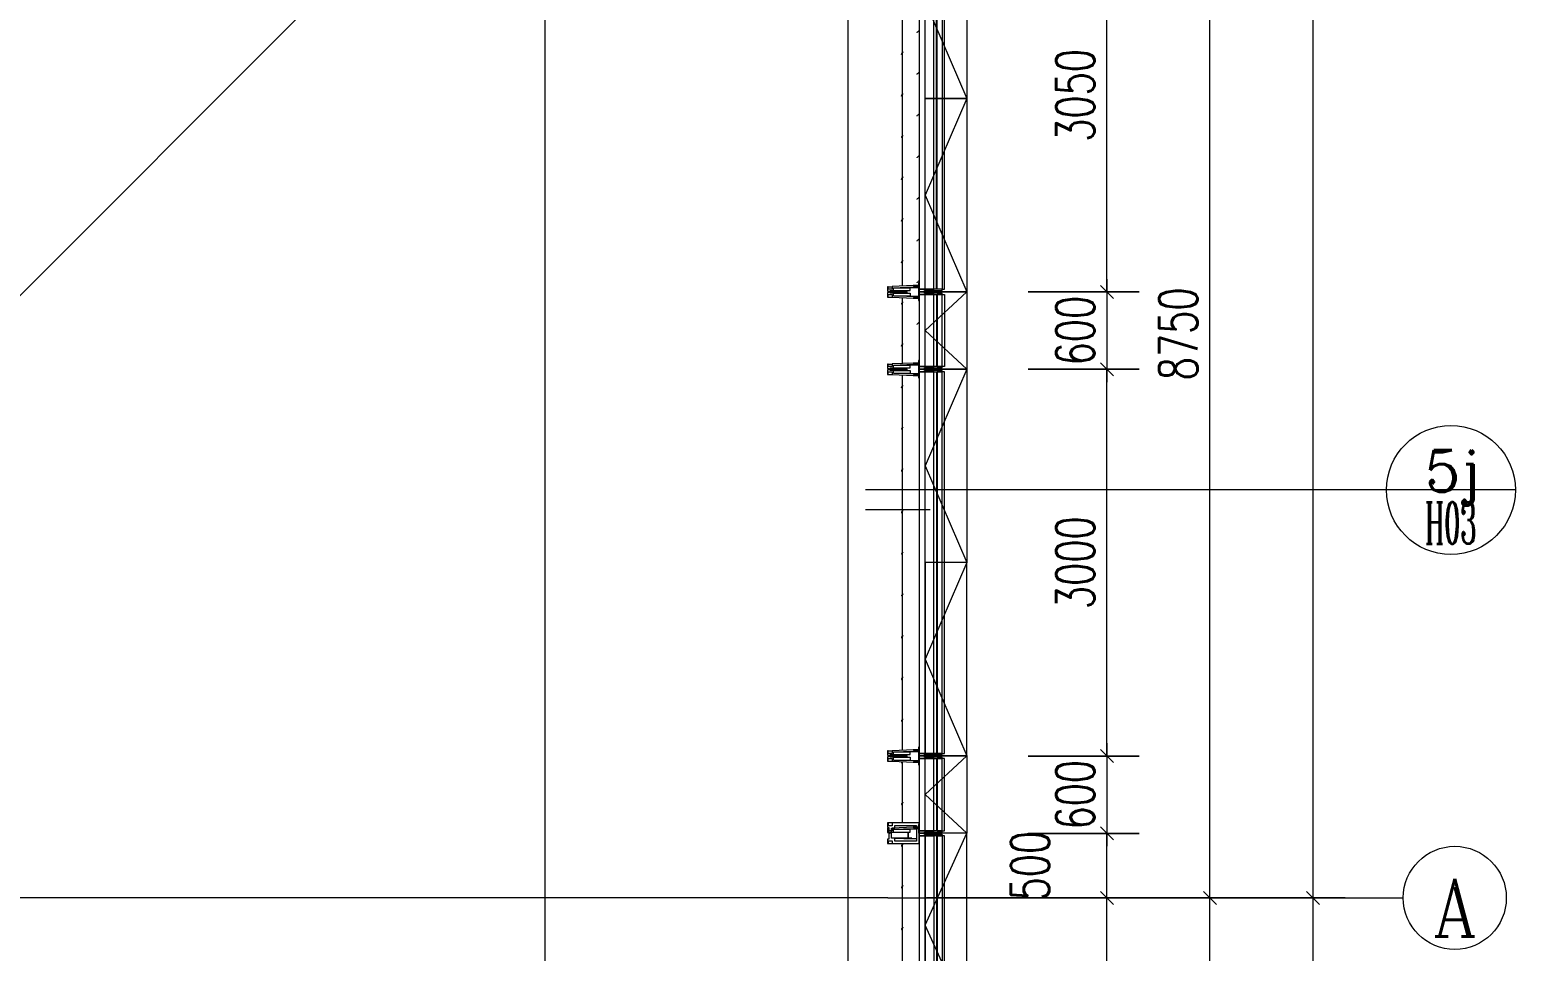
# Model space of a CAD drawing. Header units: millimetres. Extents: x 8533 to 398112, y -117646 to 105276.
# Drawn here: x 120122 to 131653, y 34878 to 42026 of the extents above; entities that cross this region are included whole.
import ezdxf

# ---------------------------------------------------------------- set-up
doc = ezdxf.new("R2010")
doc.units = ezdxf.units.MM
doc.linetypes.add('IMPORT-A-D0TE-BF$0$DOTE', pattern=[0])
doc.linetypes.add('IMPORT-colu-10F-19F$0$DOTE', pattern=[0])
for name, color, linetype, lineweight in [('A-D0TE-BF$0$A-Axis', 3, 'Continuous', 13), ('A-D0TE-BF$0$A-Axis-GRID', 1, 'IMPORT-A-D0TE-BF$0$DOTE', 13), ('A-D0TE-BF$0$A-Axis-TEXT', 7, 'Continuous', 13), ('A-DIM-TF$0$A-Dims', 140, 'Continuous', 13), ('A-EDGE-6_27F$0$A-floor-EDGE', 6, 'Continuous', 13), ('A-Iden-10F$0$A-Dims-IDEN', 13, 'Continuous', 13), ('A-PMDT-10F$0$A-GLAZ-CURT-CUT', 52, 'Continuous', 13), ('A-PMDT-10F$0$A-GLAZ-CURT-PRO', 13, 'Continuous', 13), ('A-PMDT-10F$0$Q-CASE-GM', 13, 'Continuous', 13), ('colu-10F-19F$0$A-Axis-grid', 1, 'IMPORT-colu-10F-19F$0$DOTE', 13), ('塔楼建筑图10F_dwg', 8, 'Continuous', 13)]:
    doc.layers.add(name, color=color, linetype=linetype, lineweight=lineweight)
doc.styles.add('Complex_15', font='complex_.ttf', dxfattribs={"width": 1.009615, "height": 321.993789})
doc.styles.add('Complex_16', font='complex_.ttf', dxfattribs={"width": 0.452586, "height": 321.993789})
doc.styles.add('Complex_22', font='complex_.ttf', dxfattribs={"width": 0.888889, "height": 445.441763})
doc.styles.add('Simplex', font='simplex_.ttf', dxfattribs={"width": 0.705882, "height": 297.5})

# ---------------------------------------------------------------- blocks, each defined once
blk = doc.blocks.new('塔楼建筑图10F_dwg__AXISO-1959633-10F_ARC_46_000_')
at = {"layer": 'A-D0TE-BF$0$A-Axis'}
blk.add_circle((0, 0), 0.5, dxfattribs=at)
blk = doc.blocks.new('塔楼建筑图10F_dwg_A-D0TE-BF$0$_ArchTick-1959634-10F_ARC_46_000_')
at = {"layer": 'A-D0TE-BF$0$A-Axis'}
blk.add_line((-0.5, -0.5), (0.5, 0.5), dxfattribs=at)
blk = doc.blocks.new('塔楼建筑图10F_dwg_A-D0TE-BF-1959636-10F_ARC_46_000_')
at = {"layer": 'A-D0TE-BF$0$A-Axis'}
for p, q in [((42960, -28250), (42960, 8750)), ((39660, -28250), (43660, -28250))]:
    blk.add_line(p, q, dxfattribs=at)
at = {"layer": 'A-D0TE-BF$0$A-Axis', "flags": 128}
for points in [[(42160, -28250), (42160, -19500), (42160, -16750), (42160, -12450), (42160, -9450), (42160, -5750), (42160, 0), (42160, 8750)], [(42410, -28250), (39960, -28250), (43210, -28250)]]:
    blk.add_lwpolyline(points, dxfattribs=at)
at = {"layer": 'A-D0TE-BF$0$A-Axis-GRID', "linetype": 'Continuous'}
for p, q in [((37000, -31034), (37000, -20180)), ((39660, -28250), (28930, -28250))]:
    blk.add_line(p, q, dxfattribs=at)
at = {"xscale": 800, "yscale": 800, "zscale": 800}
blk.add_blockref('塔楼建筑图10F_dwg__AXISO-1959633-10F_ARC_46_000_', (44060, -28250), dxfattribs=at)
at = {"xscale": 100, "yscale": 100, "zscale": 100, "rotation": 270}
for p in [(42160, -28250), (42960, -28250)]:
    blk.add_blockref('塔楼建筑图10F_dwg_A-D0TE-BF$0$_ArchTick-1959634-10F_ARC_46_000_', p, dxfattribs=at)
at = {"layer": 'A-D0TE-BF$0$A-Axis', "color": 7, "insert": (41765, -23875), "char_height": 297.5, "width": 917.9, "attachment_point": 2, "rotation": 90, "line_spacing_factor": 1.125731, "style": 'Simplex'}
blk.add_mtext('8750', dxfattribs=at)
at = {"layer": 'A-D0TE-BF$0$A-Axis-TEXT', "insert": (43891, -28103), "char_height": 445.44, "width": 468.78, "attachment_point": 1, "line_spacing_factor": 1.141342, "style": 'Complex_22'}
blk.add_mtext('\\fComplex|b0|i0|c134|p2|;\\W.88889;A', dxfattribs=at)
blk = doc.blocks.new('塔楼建筑图10F_dwg_A-EDGE-6_27F-1959637-10F_ARC_46_000_')
at = {"layer": 'A-EDGE-6_27F$0$A-floor-EDGE', "flags": 128}
blk.add_lwpolyline([(39350, -1350), (39350, -18150), (38580, -18150), (38580, -18850), (38580, -20150), (38580, -20850), (39350, -20850), (39350, -30000), (29600, -30000), (29600, -29230), (28900, -29230), (27600, -29230), (26900, -29230), (26900, -30000), (10100, -30000)], dxfattribs=at)
blk = doc.blocks.new('塔楼建筑图10F_dwg_colu-10F-19F-1959674-10F_ARC_46_000_')
at = {"layer": 'colu-10F-19F$0$A-Axis-grid', "linetype": 'Continuous'}
blk.add_line((36320, -20180), (28930, -27570), dxfattribs=at)
blk = doc.blocks.new('塔楼建筑图10F_dwg_A-DIM-TF$0$_ArchTick-1959677-10F_ARC_46_000_')
at = {"layer": 'A-DIM-TF$0$A-Dims'}
blk.add_line((-0.5, -0.5), (0.5, 0.5), dxfattribs=at)
blk = doc.blocks.new('塔楼建筑图10F_dwg_A-DIM-TF-1959678-10F_ARC_46_000_')
at = {"layer": 'A-DIM-TF$0$A-Dims'}
for p, q in [((42160, -30750), (42160, -28250)), ((42960, -30750), (42960, -28250))]:
    blk.add_line(p, q, dxfattribs=at)
at = {"layer": 'A-DIM-TF$0$A-Dims', "flags": 128}
for points in [[(41360, -23450), (41360, -23550), (41360, -20500)], [(41360, -23550), (41360, -24150), (41360, -24250)], [(41360, -27050), (41360, -27150), (41360, -24150)], [(41360, -27150), (41360, -27750), (41360, -27850)], [(41360, -30750), (41360, -28250), (41360, -27750)], [(43210, -28250), (40748, -28250), (42410, -28250)]]:
    blk.add_lwpolyline(points, dxfattribs=at)
for points in [[(41610, -23550), (40748, -23550)], [(41610, -24150), (40748, -24150)], [(41610, -27150), (40748, -27150)], [(41610, -27750), (40748, -27750)], [(41610, -28250), (40748, -28250)]]:
    blk.add_lwpolyline(points, close=True, dxfattribs=at)
at = {"xscale": 100, "yscale": 100, "zscale": 100}
for p, rotation in [((41360, -23550), 270), ((41360, -23550), 270), ((41360, -24150), 90), ((41360, -24150), 90), ((41360, -27150), 270), ((41360, -27150), 270), ((41360, -27750), 90), ((41360, -27750), 90), ((41360, -28250), 270), ((41360, -28250), 90), ((42160, -28250), 90), ((42960, -28250), 90)]:
    blk.add_blockref('塔楼建筑图10F_dwg_A-DIM-TF$0$_ArchTick-1959677-10F_ARC_46_000_', p, dxfattribs=dict(at, rotation=rotation))
at = {"layer": 'A-DIM-TF$0$A-Dims', "color": 7, "char_height": 297.5, "attachment_point": 2, "rotation": 90, "line_spacing_factor": 1.125731, "style": 'Simplex'}
for s, insert, width in [('3050', (40965, -22025), 917.9), ('600', (40965, -23850), 688.42), ('3000', (40965, -25650), 917.9), ('600', (40965, -27450), 688.42), ('500', (40615, -28000), 688.42)]:
    blk.add_mtext(s, dxfattribs=dict(at, insert=insert, width=width))
blk = doc.blocks.new('塔楼建筑图10F_dwg_A-Iden-10F-1959679-10F_ARC_46_000_')
at = {"layer": 'A-Iden-10F$0$A-Dims-IDEN'}
blk.add_line((39487, -25236), (39987, -25236), dxfattribs=at)
at = {"layer": 'A-Iden-10F$0$A-Dims-IDEN', "flags": 128}
blk.add_lwpolyline([(44530, -25086), (43530, -25086), (41221, -25086), (39487, -25086)], dxfattribs=at)
at = {"layer": 'A-Iden-10F$0$A-Dims-IDEN'}
blk.add_circle((44030, -25086), 500, dxfattribs=at)
at = {"layer": 'A-Iden-10F$0$A-Dims-IDEN', "color": 7, "char_height": 322, "attachment_point": 1, "line_spacing_factor": 1.141342}
for s, insert, width, style in [('5j', (43828, -24778), 572.6, 'Complex_15'), ('H03', (43828, -25181), 521.96, 'Complex_16')]:
    blk.add_mtext(s, dxfattribs=dict(at, insert=insert, width=width, style=style))
blk = doc.blocks.new('塔楼建筑图10F_dwg_A-PMDT-10F$0$FP_100-Floor Plan_F10 CAD Export-1959737-10F_ARC_46_000_')
at = {"layer": 'A-PMDT-10F$0$Q-CASE-GM'}
blk.add_line((1415, 320), (-1175, 320), dxfattribs=at)
at = {"layer": 'A-PMDT-10F$0$Q-CASE-GM', "flags": 128}
for points in [[(-1180, 318), (-1179, 317), (-1179, 317), (-1179, 317), (-1178, 316), (-1178, 316), (-1178, 315), (-1177, 315), (-1177, 315), (-1176, 314), (-1176, 314), (-1176, 314), (-1175, 313), (-1175, 313), (-1175, 312), (-1174, 312), (-1174, 311), (-1173, 311), (-1173, 311)], [(-869, 324), (-868, 324), (-868, 324), (-868, 324), (-867, 323), (-867, 323), (-866, 323), (-866, 323), (-866, 323), (-865, 323), (-865, 323), (-865, 323), (-864, 323), (-864, 323), (-863, 322), (-863, 322), (-863, 322), (-862, 322), (-862, 322), (-862, 321), (-861, 321), (-861, 321), (-861, 321), (-860, 321), (-860, 320), (-859, 320), (-859, 320), (-859, 319), (-858, 319), (-858, 319), (-858, 319), (-857, 318), (-857, 318), (-856, 318), (-856, 317), (-856, 317), (-855, 317), (-855, 316), (-855, 316), (-854, 315), (-854, 315), (-854, 315), (-853, 314), (-853, 314), (-852, 314), (-852, 313), (-852, 313), (-851, 312), (-851, 312), (-851, 311), (-850, 311), (-850, 311)], [(-545, 324), (-545, 324), (-545, 324), (-544, 324), (-544, 323), (-544, 323), (-543, 323), (-543, 323), (-542, 323), (-542, 323), (-542, 323), (-541, 323), (-541, 323), (-541, 323), (-540, 322), (-540, 322), (-539, 322), (-539, 322), (-539, 322), (-538, 321), (-538, 321), (-538, 321), (-537, 321), (-537, 321), (-537, 320), (-536, 320), (-536, 320), (-535, 319), (-535, 319), (-535, 319), (-534, 319), (-534, 318), (-534, 318), (-533, 318), (-533, 317), (-532, 317), (-532, 317), (-532, 316), (-531, 316), (-531, 315), (-531, 315), (-530, 315), (-530, 314), (-529, 314), (-529, 314), (-529, 313), (-528, 313), (-528, 312), (-528, 312), (-527, 311), (-527, 311), (-527, 311)], [(-222, 324), (-222, 324), (-221, 324), (-221, 324), (-221, 323), (-220, 323), (-220, 323), (-219, 323), (-219, 323), (-219, 323), (-218, 323), (-218, 323), (-218, 323), (-217, 323), (-217, 322), (-217, 322), (-216, 322), (-216, 322), (-215, 322), (-215, 321), (-215, 321), (-214, 321), (-214, 321), (-214, 321), (-213, 320), (-213, 320), (-212, 320), (-212, 319), (-212, 319), (-211, 319), (-211, 319), (-211, 318), (-210, 318), (-210, 318), (-210, 317), (-209, 317), (-209, 317), (-208, 316), (-208, 316), (-208, 315), (-207, 315), (-207, 315), (-207, 314), (-206, 314), (-206, 314), (-205, 313), (-205, 313), (-205, 312), (-204, 312), (-204, 311), (-204, 311), (-203, 311)], [(101, 324), (102, 324), (102, 324), (102, 324), (103, 323), (103, 323), (103, 323), (104, 323), (104, 323), (105, 323), (105, 323), (105, 323), (106, 323), (106, 323), (106, 322), (107, 322), (107, 322), (107, 322), (108, 322), (108, 321), (109, 321), (109, 321), (109, 321), (110, 321), (110, 320), (110, 320), (111, 320), (111, 319), (112, 319), (112, 319), (112, 319), (113, 318), (113, 318), (113, 318), (114, 317), (114, 317), (114, 317), (115, 316), (115, 316), (116, 315), (116, 315), (116, 315), (117, 314), (117, 314), (117, 314), (118, 313), (118, 313), (119, 312), (119, 312), (119, 311), (120, 311), (120, 311)], [(424, 324), (425, 324), (425, 324), (426, 324), (426, 323), (426, 323), (427, 323), (427, 323), (427, 323), (428, 323), (428, 323), (429, 323), (429, 323), (429, 323), (430, 322), (430, 322), (430, 322), (431, 322), (431, 322), (432, 321), (432, 321), (432, 321), (433, 321), (433, 321), (433, 320), (434, 320), (434, 320), (434, 319), (435, 319), (435, 319), (436, 319), (436, 318), (436, 318), (437, 318), (437, 317), (437, 317), (438, 317), (438, 316), (439, 316), (439, 315), (439, 315), (440, 315), (440, 314), (440, 314), (441, 314), (441, 313), (441, 313), (442, 312), (442, 312), (443, 311), (443, 311), (443, 311)], [(748, 324), (748, 324), (749, 324), (749, 324), (749, 323), (750, 323), (750, 323), (750, 323), (751, 323), (751, 323), (751, 323), (752, 323), (752, 323), (753, 323), (753, 322), (753, 322), (754, 322), (754, 322), (754, 322), (755, 321), (755, 321), (756, 321), (756, 321), (756, 321), (757, 320), (757, 320), (757, 320), (758, 319), (758, 319), (758, 319), (759, 319), (759, 318), (760, 318), (760, 318), (760, 317), (761, 317), (761, 317), (761, 316), (762, 316), (762, 315), (763, 315), (763, 315), (763, 314), (764, 314), (764, 314), (764, 313), (765, 313), (765, 312), (766, 312), (766, 311), (766, 311), (767, 311)], [(1071, 324), (1071, 324), (1072, 324), (1072, 324), (1073, 323), (1073, 323), (1073, 323), (1074, 323), (1074, 323), (1074, 323), (1075, 323), (1075, 323), (1076, 323), (1076, 323), (1076, 322), (1077, 322), (1077, 322), (1077, 322), (1078, 322), (1078, 321), (1078, 321), (1079, 321), (1079, 321), (1080, 321), (1080, 320), (1080, 320), (1081, 320), (1081, 319), (1081, 319), (1082, 319), (1082, 319), (1083, 318), (1083, 318), (1083, 318), (1084, 317), (1084, 317), (1084, 317), (1085, 316), (1085, 316), (1085, 315), (1086, 315), (1086, 315), (1087, 314), (1087, 314), (1087, 314), (1088, 313), (1088, 313), (1088, 312), (1089, 312), (1089, 311), (1090, 311), (1090, 311)], [(1394, 324), (1395, 324), (1395, 324), (1395, 324), (1396, 323), (1396, 323), (1397, 323), (1397, 323), (1397, 323), (1398, 323), (1398, 323), (1398, 323), (1399, 323), (1399, 323), (1400, 322), (1400, 322), (1400, 322), (1401, 322), (1401, 322), (1401, 321), (1402, 321), (1402, 321), (1402, 321), (1403, 321), (1403, 320), (1404, 320), (1404, 320), (1404, 319), (1405, 319), (1405, 319), (1405, 319), (1406, 318), (1406, 318), (1407, 318), (1407, 317), (1407, 317), (1408, 317), (1408, 316), (1408, 316), (1409, 315), (1409, 315), (1410, 315), (1410, 314), (1410, 314), (1411, 314), (1411, 313), (1411, 313), (1412, 312), (1412, 312), (1412, 311), (1413, 311), (1413, 311)]]:
    blk.add_lwpolyline(points, dxfattribs=at)
blk = doc.blocks.new('塔楼建筑图10F_dwg_A-PMDT-10F$0$CWP_玻璃幕墙角部 - Tower Corner H_3000_转角立柱-15853855-Floor Plan_F10 CAD Export-1959738-10F_ARC_46_000_')
at = {"layer": 'A-PMDT-10F$0$A-GLAZ-CURT-CUT', "flags": 128}
for points in [[(1541, 422), (1449, 422), (1449, 432), (1415, 432), (1415, 188), (1575, 188), (1575, 432), (1541, 432)], [(1415, 188), (1575, 188), (1575, 396), (1554, 396), (1554, 426), (1575, 426), (1575, 432), (1541, 432), (1541, 422), (1449, 422), (1449, 432), (1415, 432), (1415, 426), (1436, 426), (1436, 396), (1415, 396)], [(1555, 376), (1555, 208), (1435, 208), (1435, 376), (1456, 376), (1456, 402), (1534, 402), (1534, 376), (1555, 376), (1555, 208), (1435, 208), (1435, 376), (1456, 376), (1456, 402), (1534, 402), (1534, 376)], [(1475, 141), (1475, 186), (-1309, 186), (-1354, 141)], [(-1309, 186), (-1354, 141), (-1340, 141), (-1295, 186)], [(1485, 146), (1495, 146), (1495, 186), (1575, 186), (1575, 188), (1415, 188), (1415, 186), (1475, 186), (1475, 141), (1485, 141)]]:
    blk.add_lwpolyline(points, close=True, dxfattribs=at)
at = {"layer": 'A-PMDT-10F$0$A-GLAZ-CURT-PRO'}
for p, q in [((-1422, 73), (-1354, 141)), ((-1340, 141), (-1408, 73)), ((1475, 71), (1475, 141))]:
    blk.add_line(p, q, dxfattribs=at)
at = {"layer": 'A-PMDT-10F$0$A-GLAZ-CURT-PRO', "flags": 128}
for points in [[(1456, 376), (1456, 245)], [(1456, 272), (1505, 272)]]:
    blk.add_lwpolyline(points, close=True, dxfattribs=at)
for points in [[(1485, 141), (1485, 10), (1475, 10), (1475, 48)], [(1495, 146), (1495, 15), (1485, 15)], [(-1433, 48), (-1471, 10), (-1485, 10), (-1447, 48)]]:
    blk.add_lwpolyline(points, dxfattribs=at)
at = {"layer": 'A-PMDT-10F$0$Q-CASE-GM'}
for p, q in [((1455, 306), (1455, 208)), ((-1354, 141), (-1424, 71)), ((1475, 141), (1475, 71)), ((-1447, 48), (-1485, 10))]:
    blk.add_line(p, q, dxfattribs=at)
at = {"layer": 'A-PMDT-10F$0$Q-CASE-GM', "flags": 128}
for points in [[(-1175, 320), (-1175, 320), (-1176, 319), (-1178, 317), (-1180, 315), (-1182, 313), (-1185, 310), (-1217, 278)], [(-1285, 210), (-1292, 203), (-1307, 188)], [(1475, 48), (-1447, 48), (-1445, 50), (1475, 50), (1475, 48), (1475, 10), (-1485, 10), (-1505, -10), (1475, -10), (1475, 10)], [(1475, 53), (-1442, 53), (-1444, 51), (1475, 51), (1475, 53), (1475, 73), (-1422, 73), (-1442, 53)]]:
    blk.add_lwpolyline(points, dxfattribs=at)
blk.add_blockref('塔楼建筑图10F_dwg_A-PMDT-10F$0$FP_100-Floor Plan_F10 CAD Export-1959737-10F_ARC_46_000_', (0, 0))
blk = doc.blocks.new('塔楼建筑图10F_dwg_A-PMDT-10F$0$FP_102-Floor Plan_F10 CAD Export-1959739-10F_ARC_46_000_')
at = {"layer": 'A-PMDT-10F$0$A-GLAZ-CURT-PRO', "flags": 128}
blk.add_lwpolyline([(47, 204), (50, 202), (53, 199), (56, 196), (59, 193), (62, 190), (65, 187)], dxfattribs=at)
blk = doc.blocks.new('塔楼建筑图10F_dwg_A-PMDT-10F$0$FP_103-Floor Plan_F10 CAD Export-1959740-10F_ARC_46_000_')
at = {"layer": 'A-PMDT-10F$0$A-GLAZ-CURT-PRO'}
blk.add_line((255, 320), (-255, 320), dxfattribs=at)
at = {"layer": 'A-PMDT-10F$0$A-GLAZ-CURT-PRO', "flags": 128}
for points in [[(-121, 324), (-121, 324), (-120, 324), (-120, 324), (-120, 323), (-119, 323), (-119, 323), (-119, 323), (-118, 323), (-118, 323), (-117, 323), (-117, 323), (-117, 323), (-116, 323), (-116, 322), (-116, 322), (-115, 322), (-115, 322), (-115, 322), (-114, 321), (-114, 321), (-113, 321), (-113, 321), (-113, 321), (-112, 320), (-112, 320), (-112, 320), (-111, 319), (-111, 319), (-110, 319), (-110, 319), (-110, 318), (-109, 318), (-109, 318), (-109, 317), (-108, 317), (-108, 317), (-108, 316), (-107, 316), (-107, 315), (-106, 315), (-106, 315), (-106, 314), (-105, 314), (-105, 314), (-105, 313), (-104, 313), (-104, 312), (-103, 312), (-103, 311), (-103, 311), (-102, 311)], [(202, 324), (202, 324), (203, 324), (203, 324), (204, 323), (204, 323), (204, 323), (205, 323), (205, 323), (205, 323), (206, 323), (206, 323), (207, 323), (207, 323), (207, 322), (208, 322), (208, 322), (208, 322), (209, 322), (209, 321), (210, 321), (210, 321), (210, 321), (211, 321), (211, 320), (211, 320), (212, 320), (212, 319), (212, 319), (213, 319), (213, 319), (214, 318), (214, 318), (214, 318), (215, 317), (215, 317), (215, 317), (216, 316), (216, 316), (217, 315), (217, 315), (217, 315), (218, 314), (218, 314), (218, 314), (219, 313), (219, 313), (219, 312), (220, 312), (220, 311), (221, 311), (221, 311)]]:
    blk.add_lwpolyline(points, dxfattribs=at)
blk = doc.blocks.new('塔楼建筑图10F_dwg_A-PMDT-10F$0$CWP_玻璃幕墙 - Tower slope glass H_3000_有窗帘导轨-V101-Floor Plan_F10 CAD Export-1959741-10F_ARC_46_000_')
at = {"layer": 'A-PMDT-10F$0$A-GLAZ-CURT-CUT', "flags": 128}
for points in [[(-260, 433), (-294, 433), (-294, 423), (-300, 423), (-300, 413), (-290, 413), (-290, 386), (-268, 386), (-262, 231), (-262, 193), (-300, 193), (-300, 188), (-252, 188), (-252, 231), (-259, 396), (-280, 396), (-280, 427), (-260, 427)], [(294, 423), (294, 433), (260, 433), (260, 427), (280, 427), (280, 396), (259, 396), (252, 231), (252, 188), (300, 188), (300, 193), (262, 193), (262, 231), (268, 386), (290, 386), (290, 413), (300, 413), (300, 423)], [(-252, 186), (-300, 186), (-300, 188), (-252, 188), (-252, 186), (-233, 186), (-233, 188), (-252, 188)], [(280, 141), (280, 186), (-280, 186), (-280, 141), (280, 141), (290, 141), (290, 146), (300, 146), (300, 186), (280, 186)], [(232, 186), (252, 186), (252, 188), (232, 188)], [(300, 188), (252, 188), (252, 186), (300, 186)]]:
    blk.add_lwpolyline(points, close=True, dxfattribs=at)
for points in [[(-233, 193), (-250, 193), (-252, 234), (-252, 188), (-233, 188), (-233, 192)], [(232, 192), (232, 188), (252, 188), (252, 234), (250, 193), (233, 193)], [(-300, 186), (-300, 146), (-290, 146), (-290, 141), (-280, 141), (-280, 186)]]:
    blk.add_lwpolyline(points, dxfattribs=at)
at = {"layer": 'A-PMDT-10F$0$A-GLAZ-CURT-CUT'}
for centre, start, end in [((-233, 192), 0, 90), ((233, 192), 90, 180)]:
    blk.add_arc(centre, 0.998, start, end, dxfattribs=at)
at = {"layer": 'A-PMDT-10F$0$A-GLAZ-CURT-PRO'}
for p, q in [((-260, 427), (-260, 396)), ((260, 427), (260, 396)), ((268, 386), (268, 256)), ((280, 53), (-280, 53))]:
    blk.add_line(p, q, dxfattribs=at)
at = {"layer": 'A-PMDT-10F$0$A-GLAZ-CURT-PRO', "flags": 128}
for points in [[(-300, 413), (-300, 282), (-290, 282)], [(-290, 386), (-290, 256), (-268, 256)], [(-268, 386), (-268, 256), (-266, 192)], [(290, 386), (290, 256), (268, 256), (266, 192)], [(300, 413), (300, 282), (290, 282)], [(-290, 15), (-300, 15), (-300, 146)], [(-290, 141), (-290, 10), (-280, 10), (-280, 48), (-280, 10), (280, 10), (280, 48), (-280, 48), (-280, 50), (280, 50), (280, 48), (280, 10), (290, 10), (290, 141)], [(300, 146), (300, 15), (290, 15)], [(280, 10), (280, -10), (-280, -10), (-280, 10)]]:
    blk.add_lwpolyline(points, dxfattribs=at)
for points in [[(-280, 141), (-280, 71)], [(280, 71), (280, 141)], [(280, 51), (-280, 51), (-280, 53), (-280, 73), (280, 73), (280, 53)]]:
    blk.add_lwpolyline(points, close=True, dxfattribs=at)
for name in ['塔楼建筑图10F_dwg_A-PMDT-10F$0$FP_103-Floor Plan_F10 CAD Export-1959740-10F_ARC_46_000_', '塔楼建筑图10F_dwg_A-PMDT-10F$0$FP_102-Floor Plan_F10 CAD Export-1959739-10F_ARC_46_000_']:
    blk.add_blockref(name, (0, 0))
blk = doc.blocks.new('塔楼建筑图10F_dwg_A-PMDT-10F$0$FP_106-Floor Plan_F10 CAD Export-1959742-10F_ARC_46_000_')
at = {"layer": 'A-PMDT-10F$0$A-GLAZ-CURT-PRO'}
blk.add_line((255, 320), (-220, 320), dxfattribs=at)
at = {"layer": 'A-PMDT-10F$0$A-GLAZ-CURT-PRO', "flags": 128}
for points in [[(-77, 324), (-77, 324), (-77, 324), (-76, 324), (-76, 323), (-76, 323), (-75, 323), (-75, 323), (-74, 323), (-74, 323), (-74, 323), (-73, 323), (-73, 323), (-73, 323), (-72, 322), (-72, 322), (-71, 322), (-71, 322), (-71, 322), (-70, 321), (-70, 321), (-70, 321), (-69, 321), (-69, 321), (-68, 320), (-68, 320), (-68, 320), (-67, 319), (-67, 319), (-67, 319), (-66, 319), (-66, 318), (-66, 318), (-65, 318), (-65, 317), (-64, 317), (-64, 317), (-64, 316), (-63, 316), (-63, 315), (-63, 315), (-62, 315), (-62, 314), (-61, 314), (-61, 314), (-61, 313), (-60, 313), (-60, 312), (-60, 312), (-59, 311), (-59, 311), (-59, 311)], [(246, 324), (246, 324), (247, 324), (247, 324), (247, 323), (248, 323), (248, 323), (249, 323), (249, 323), (249, 323), (250, 323), (250, 323), (250, 323), (251, 323), (251, 322), (252, 322), (252, 322), (252, 322), (253, 322), (253, 321), (253, 321), (254, 321), (254, 321), (254, 321), (255, 320), (255, 320)]]:
    blk.add_lwpolyline(points, dxfattribs=at)
blk = doc.blocks.new('塔楼建筑图10F_dwg_A-PMDT-10F$0$CWP_玻璃幕墙 - Tower slope glass H_3000_有窗帘导轨-V104-Floor Plan_F10 CAD Export-1959743-10F_ARC_46_000_')
at = {"layer": 'A-PMDT-10F$0$A-GLAZ-CURT-CUT', "flags": 128}
for points in [[(-280, 402), (-280, 427), (-260, 427), (-260, 433), (-294, 433), (-294, 423), (-300, 423), (-300, 413), (-290, 413), (-290, 402)], [(-290, 402), (-290, 386), (-268, 386), (-262, 231), (-262, 193), (-300, 193), (-300, 188), (-252, 188), (-252, 231), (-259, 396), (-280, 396), (-280, 402)], [(-233, 193), (-250, 193), (-252, 234), (-252, 188), (-233, 188), (-233, 192)], [(232, 192), (232, 188), (252, 188), (252, 234), (250, 193), (233, 193)], [(-300, 186), (-300, 146), (-290, 146), (-290, 141), (-280, 141), (-280, 186)]]:
    blk.add_lwpolyline(points, dxfattribs=at)
for points in [[(294, 423), (294, 433), (260, 433), (260, 427), (280, 427), (280, 396), (259, 396), (252, 231), (252, 188), (300, 188), (300, 193), (262, 193), (262, 231), (268, 386), (290, 386), (290, 413), (300, 413), (300, 423)], [(-252, 186), (-300, 186), (-300, 188), (-252, 188), (-252, 186), (-233, 186), (-233, 188), (-252, 188)], [(280, 141), (280, 186), (-280, 186), (-280, 141), (280, 141), (290, 141), (290, 146), (300, 146), (300, 186), (280, 186)], [(232, 186), (252, 186), (252, 188), (232, 188)], [(300, 188), (252, 188), (252, 186), (300, 186)]]:
    blk.add_lwpolyline(points, close=True, dxfattribs=at)
at = {"layer": 'A-PMDT-10F$0$A-GLAZ-CURT-CUT'}
for centre, start, end in [((-233, 192), 0, 90), ((233, 192), 90, 180)]:
    blk.add_arc(centre, 0.998, start, end, dxfattribs=at)
at = {"layer": 'A-PMDT-10F$0$A-GLAZ-CURT-PRO'}
for p, q in [((-260, 427), (-260, 422)), ((260, 427), (260, 396)), ((268, 386), (268, 256)), ((280, 53), (-280, 53))]:
    blk.add_line(p, q, dxfattribs=at)
at = {"layer": 'A-PMDT-10F$0$A-GLAZ-CURT-PRO', "flags": 128}
for points in [[(-290, 386), (-290, 256), (-268, 256)], [(-268, 386), (-268, 256), (-266, 208)], [(290, 386), (290, 256), (268, 256), (266, 192)], [(300, 413), (300, 282), (290, 282)], [(-290, 15), (-300, 15), (-300, 146)], [(-290, 141), (-290, 10), (-280, 10), (-280, 48), (-280, 10), (280, 10), (280, 48), (-280, 48), (-280, 50), (280, 50), (280, 48), (280, 10), (290, 10), (290, 141)], [(300, 146), (300, 15), (290, 15)], [(-280, 10), (-280, -10), (280, -10), (280, 10)]]:
    blk.add_lwpolyline(points, dxfattribs=at)
for points in [[(-280, 141), (-280, 71)], [(280, 71), (280, 141)], [(280, 51), (-280, 51), (-280, 53), (-280, 73), (280, 73), (280, 53)]]:
    blk.add_lwpolyline(points, close=True, dxfattribs=at)
blk.add_blockref('塔楼建筑图10F_dwg_A-PMDT-10F$0$FP_106-Floor Plan_F10 CAD Export-1959742-10F_ARC_46_000_', (0, 0))
blk = doc.blocks.new('塔楼建筑图10F_dwg_A-PMDT-10F$0$FP_107-Floor Plan_F10 CAD Export-1959744-10F_ARC_46_000_')
at = {"layer": 'A-PMDT-10F$0$Q-CASE-GM', "flags": 128}
for points in [[(-1449, 204), (-1447, 202), (-1444, 199), (-1441, 196), (-1438, 193), (-1435, 190), (-1432, 187)], [(-1126, 204), (-1123, 202), (-1120, 199), (-1117, 196), (-1114, 193), (-1111, 190), (-1108, 187)], [(-803, 204), (-800, 202), (-797, 199), (-794, 196), (-791, 193), (-788, 190), (-785, 187)], [(-480, 204), (-477, 202), (-474, 199), (-471, 196), (-468, 193), (-465, 190), (-462, 187)], [(-156, 204), (-153, 202), (-150, 199), (-147, 196), (-145, 193), (-142, 190), (-139, 187)], [(167, 204), (170, 202), (173, 199), (176, 196), (179, 193), (182, 190), (185, 187)], [(490, 204), (493, 202), (496, 199), (499, 196), (502, 193), (505, 190), (508, 187)], [(814, 204), (816, 202), (819, 199), (822, 196), (825, 193), (828, 190), (831, 187)], [(1137, 204), (1140, 202), (1143, 199), (1146, 196), (1149, 193), (1152, 190), (1155, 187)]]:
    blk.add_lwpolyline(points, dxfattribs=at)
blk = doc.blocks.new('塔楼建筑图10F_dwg_A-PMDT-10F$0$FP_108-Floor Plan_F10 CAD Export-1959745-10F_ARC_46_000_')
at = {"layer": 'A-PMDT-10F$0$Q-CASE-GM'}
for p, q in [((1247, 320), (-1475, 320)), ((1470, 320), (1344, 320))]:
    blk.add_line(p, q, dxfattribs=at)
at = {"layer": 'A-PMDT-10F$0$Q-CASE-GM', "flags": 128}
for points in [[(-1295, 324), (-1294, 324), (-1294, 324), (-1293, 324), (-1293, 323), (-1293, 323), (-1292, 323), (-1292, 323), (-1292, 323), (-1291, 323), (-1291, 323), (-1291, 323), (-1290, 323), (-1290, 323), (-1289, 322), (-1289, 322), (-1289, 322), (-1288, 322), (-1288, 322), (-1288, 321), (-1287, 321), (-1287, 321), (-1286, 321), (-1286, 321), (-1286, 320), (-1285, 320), (-1285, 320), (-1285, 319), (-1284, 319), (-1284, 319), (-1284, 319), (-1283, 318), (-1283, 318), (-1282, 318), (-1282, 317), (-1282, 317), (-1281, 317), (-1281, 316), (-1281, 316), (-1280, 315), (-1280, 315), (-1279, 315), (-1279, 314), (-1279, 314), (-1278, 314), (-1278, 313), (-1278, 313), (-1277, 312), (-1277, 312), (-1276, 311), (-1276, 311), (-1276, 311)], [(-971, 324), (-971, 324), (-971, 324), (-970, 324), (-970, 323), (-969, 323), (-969, 323), (-969, 323), (-968, 323), (-968, 323), (-968, 323), (-967, 323), (-967, 323), (-966, 323), (-966, 322), (-966, 322), (-965, 322), (-965, 322), (-965, 322), (-964, 321), (-964, 321), (-964, 321), (-963, 321), (-963, 321), (-962, 320), (-962, 320), (-962, 320), (-961, 319), (-961, 319), (-961, 319), (-960, 319), (-960, 318), (-959, 318), (-959, 318), (-959, 317), (-958, 317), (-958, 317), (-958, 316), (-957, 316), (-957, 315), (-957, 315), (-956, 315), (-956, 314), (-955, 314), (-955, 314), (-955, 313), (-954, 313), (-954, 312), (-954, 312), (-953, 311), (-953, 311), (-952, 311)], [(-648, 324), (-648, 324), (-647, 324), (-647, 324), (-647, 323), (-646, 323), (-646, 323), (-645, 323), (-645, 323), (-645, 323), (-644, 323), (-644, 323), (-644, 323), (-643, 323), (-643, 322), (-642, 322), (-642, 322), (-642, 322), (-641, 322), (-641, 321), (-641, 321), (-640, 321), (-640, 321), (-640, 321), (-639, 320), (-639, 320), (-638, 320), (-638, 319), (-638, 319), (-637, 319), (-637, 319), (-637, 318), (-636, 318), (-636, 318), (-635, 317), (-635, 317), (-635, 317), (-634, 316), (-634, 316), (-634, 315), (-633, 315), (-633, 315), (-633, 314), (-632, 314), (-632, 314), (-631, 313), (-631, 313), (-631, 312), (-630, 312), (-630, 311), (-630, 311), (-629, 311)], [(-325, 324), (-324, 324), (-324, 324), (-324, 324), (-323, 323), (-323, 323), (-323, 323), (-322, 323), (-322, 323), (-321, 323), (-321, 323), (-321, 323), (-320, 323), (-320, 323), (-320, 322), (-319, 322), (-319, 322), (-318, 322), (-318, 322), (-318, 321), (-317, 321), (-317, 321), (-317, 321), (-316, 321), (-316, 320), (-315, 320), (-315, 320), (-315, 319), (-314, 319), (-314, 319), (-314, 319), (-313, 318), (-313, 318), (-313, 318), (-312, 317), (-312, 317), (-311, 317), (-311, 316), (-311, 316), (-310, 315), (-310, 315), (-310, 315), (-309, 314), (-309, 314), (-308, 314), (-308, 313), (-308, 313), (-307, 312), (-307, 312), (-307, 311), (-306, 311), (-306, 311)], [(-1, 324), (-1, 324), (-1, 324), (0, 324), (0, 323), (0, 323), (1, 323), (1, 323), (2, 323), (2, 323), (2, 323), (3, 323), (3, 323), (3, 323), (4, 322), (4, 322), (4, 322), (5, 322), (5, 322), (6, 321), (6, 321), (6, 321), (7, 321), (7, 321), (7, 320), (8, 320), (8, 320), (9, 319), (9, 319), (9, 319), (10, 319), (10, 318), (10, 318), (11, 318), (11, 317), (11, 317), (12, 317), (12, 316), (13, 316), (13, 315), (13, 315), (14, 315), (14, 314), (14, 314), (15, 314), (15, 313), (16, 313), (16, 312), (16, 312), (17, 311), (17, 311), (17, 311)], [(322, 324), (322, 324), (323, 324), (323, 324), (323, 323), (324, 323), (324, 323), (324, 323), (325, 323), (325, 323), (326, 323), (326, 323), (326, 323), (327, 323), (327, 322), (327, 322), (328, 322), (328, 322), (329, 322), (329, 321), (329, 321), (330, 321), (330, 321), (330, 321), (331, 320), (331, 320), (331, 320), (332, 319), (332, 319), (333, 319), (333, 319), (333, 318), (334, 318), (334, 318), (334, 317), (335, 317), (335, 317), (336, 316), (336, 316), (336, 315), (337, 315), (337, 315), (337, 314), (338, 314), (338, 314), (338, 313), (339, 313), (339, 312), (340, 312), (340, 311), (340, 311), (341, 311)], [(645, 324), (646, 324), (646, 324), (646, 324), (647, 323), (647, 323), (647, 323), (648, 323), (648, 323), (648, 323), (649, 323), (649, 323), (650, 323), (650, 323), (650, 322), (651, 322), (651, 322), (651, 322), (652, 322), (652, 321), (653, 321), (653, 321), (653, 321), (654, 321), (654, 320), (654, 320), (655, 320), (655, 319), (655, 319), (656, 319), (656, 319), (657, 318), (657, 318), (657, 318), (658, 317), (658, 317), (658, 317), (659, 316), (659, 316), (660, 315), (660, 315), (660, 315), (661, 314), (661, 314), (661, 314), (662, 313), (662, 313), (663, 312), (663, 312), (663, 311), (664, 311), (664, 311)], [(968, 324), (969, 324), (969, 324), (970, 324), (970, 323), (970, 323), (971, 323), (971, 323), (971, 323), (972, 323), (972, 323), (972, 323), (973, 323), (973, 323), (974, 322), (974, 322), (974, 322), (975, 322), (975, 322), (975, 321), (976, 321), (976, 321), (977, 321), (977, 321), (977, 320), (978, 320), (978, 320), (978, 319), (979, 319), (979, 319), (980, 319), (980, 318), (980, 318), (981, 318), (981, 317), (981, 317), (982, 317), (982, 316), (982, 316), (983, 315), (983, 315), (984, 315), (984, 314), (984, 314), (985, 314), (985, 313), (985, 313), (986, 312), (986, 312), (987, 311), (987, 311), (987, 311)]]:
    blk.add_lwpolyline(points, dxfattribs=at)
blk = doc.blocks.new('塔楼建筑图10F_dwg_A-PMDT-10F$0$FP_109-Floor Plan_F10 CAD Export-1959746-10F_ARC_46_000_')
at = {"layer": 'A-PMDT-10F$0$A-GLAZ-CURT-PRO'}
blk.add_line((1261, 1210), (1261, 433), dxfattribs=at)
blk = doc.blocks.new('塔楼建筑图10F_dwg_A-PMDT-10F$0$CWP_玻璃幕墙端部 - 塔楼有侧开启扇 H_3000_有窗帘槽-15385682-Floor Plan_F10 CAD Export-1959747-10F_ARC_46_000_')
at = {"layer": 'A-PMDT-10F$0$A-GLAZ-CURT-CUT', "flags": 128}
for points in [[(1239, 1400), (1239, 1210), (1530, 1210), (1530, 1400)], [(1259, 1230), (1259, 1380), (1510, 1380), (1510, 1230)], [(1370, 1210), (1370, 1160), (1500, 1160), (1500, 1210)], [(1500, 1210), (1500, 433), (1510, 433), (1510, 1210)], [(1370, 483), (1370, 433), (1500, 433), (1500, 483)], [(-1480, 433), (-1514, 433), (-1514, 423), (-1520, 423), (-1520, 413), (-1510, 413), (-1510, 386), (-1488, 386), (-1482, 231), (-1482, 193), (-1520, 193), (-1520, 188), (-1472, 188), (-1472, 231), (-1479, 396), (-1500, 396), (-1500, 427), (-1480, 427)], [(1500, 141), (1500, 186), (-1500, 186), (-1500, 141), (1500, 141), (1510, 141), (1510, 193), (1490, 193), (1490, 433), (1239, 433), (1239, 397), (1448, 188), (1500, 188)], [(1259, 413), (1470, 413), (1470, 208), (1457, 208), (1259, 405)], [(1490, 433), (1490, 193), (1510, 193), (1510, 433)], [(-1472, 186), (-1472, 188), (-1520, 188), (-1520, 186), (-1472, 186), (-1453, 186), (-1453, 188), (-1472, 188)], [(-1510, 141), (-1500, 141), (-1500, 186), (-1520, 186), (-1520, 146), (-1510, 146)]]:
    blk.add_lwpolyline(points, close=True, dxfattribs=at)
for points in [[(-1453, 193), (-1470, 193), (-1472, 234), (-1472, 188), (-1453, 188), (-1453, 192)], [(1446, 188), (1446, 186), (1500, 186), (1500, 188), (1448, 188)]]:
    blk.add_lwpolyline(points, dxfattribs=at)
at = {"layer": 'A-PMDT-10F$0$A-GLAZ-CURT-CUT'}
blk.add_arc((-1453, 192), 0.998, 0, 90, dxfattribs=at)
at = {"layer": 'A-PMDT-10F$0$A-GLAZ-CURT-PRO'}
for p, q in [((1229, 1290), (1229, 1320)), ((1370, 483), (1370, 1160)), ((-1480, 427), (-1480, 396)), ((1239, 397), (1239, 319)), ((-1500, 71), (-1500, 141)), ((1500, 141), (1500, 71))]:
    blk.add_line(p, q, dxfattribs=at)
at = {"layer": 'A-PMDT-10F$0$A-GLAZ-CURT-PRO', "flags": 128}
for points in [[(1239, 1325), (1229, 1325), (1229, 1320), (1229, 1325)], [(1229, 1285), (1229, 1290), (1229, 1285), (1239, 1285)], [(1239, 433), (1239, 1210), (719, 1210)], [(1530, 1210), (1530, 73), (1530, 71), (1522, 71), (1522, 70), (1530, 70), (1530, 68), (1510, 68), (1510, 73), (1530, 73)], [(-1520, 413), (-1520, 282), (-1510, 282)], [(-1510, 386), (-1510, 256), (-1488, 256)], [(-1488, 386), (-1488, 256), (-1486, 192)], [(-1510, 15), (-1520, 15), (-1520, 146)], [(-1510, 141), (-1510, 10), (-1500, 10), (-1500, 48)], [(1500, 48), (1500, 10), (1510, 10), (1510, 141)]]:
    blk.add_lwpolyline(points, dxfattribs=at)
at = {"layer": 'A-PMDT-10F$0$A-GLAZ-CURT-PRO'}
blk.add_arc((1378, 1210), 659, 180, 269.3131, dxfattribs=at)
at = {"layer": 'A-PMDT-10F$0$Q-CASE-GM'}
for p, q in [((-1500, 141), (-1500, 71)), ((1500, 141), (1500, 71)), ((-1500, 48), (1500, 48))]:
    blk.add_line(p, q, dxfattribs=at)
at = {"layer": 'A-PMDT-10F$0$Q-CASE-GM', "flags": 128}
for points in [[(-1500, 53), (-1500, 73), (1500, 73), (1500, 53), (1500, 51), (-1500, 51), (-1500, 53), (1500, 53)], [(-1500, 10), (-1500, -10), (1500, -10), (1500, 10)]]:
    blk.add_lwpolyline(points, dxfattribs=at)
blk.add_lwpolyline([(1500, 50), (1500, 48), (1500, 10), (-1500, 10), (-1500, 48), (-1500, 50)], close=True, dxfattribs=at)
for name in ['塔楼建筑图10F_dwg_A-PMDT-10F$0$FP_109-Floor Plan_F10 CAD Export-1959746-10F_ARC_46_000_', '塔楼建筑图10F_dwg_A-PMDT-10F$0$FP_108-Floor Plan_F10 CAD Export-1959745-10F_ARC_46_000_', '塔楼建筑图10F_dwg_A-PMDT-10F$0$FP_107-Floor Plan_F10 CAD Export-1959744-10F_ARC_46_000_']:
    blk.add_blockref(name, (0, 0))
blk = doc.blocks.new('塔楼建筑图10F_dwg_A-PMDT-10F$0$FP_112-Floor Plan_F10 CAD Export-1959748-10F_ARC_46_000_')
at = {"layer": 'A-PMDT-10F$0$A-GLAZ-CURT-PRO'}
blk.add_line((1455, 320), (-1455, 320), dxfattribs=at)
at = {"layer": 'A-PMDT-10F$0$A-GLAZ-CURT-PRO', "flags": 128}
for points in [[(-1231, 324), (-1230, 324), (-1230, 324), (-1230, 324), (-1229, 323), (-1229, 323), (-1229, 323), (-1228, 323), (-1228, 323), (-1227, 323), (-1227, 323), (-1227, 323), (-1226, 323), (-1226, 323), (-1226, 322), (-1225, 322), (-1225, 322), (-1224, 322), (-1224, 322), (-1224, 321), (-1223, 321), (-1223, 321), (-1223, 321), (-1222, 321), (-1222, 320), (-1222, 320), (-1221, 320), (-1221, 319), (-1220, 319), (-1220, 319), (-1220, 319), (-1219, 318), (-1219, 318), (-1219, 318), (-1218, 317), (-1218, 317), (-1217, 317), (-1217, 316), (-1217, 316), (-1216, 315), (-1216, 315), (-1216, 315), (-1215, 314), (-1215, 314), (-1215, 314), (-1214, 313), (-1214, 313), (-1213, 312), (-1213, 312), (-1213, 311), (-1212, 311), (-1212, 311)], [(-907, 324), (-907, 324), (-907, 324), (-906, 324), (-906, 323), (-906, 323), (-905, 323), (-905, 323), (-905, 323), (-904, 323), (-904, 323), (-903, 323), (-903, 323), (-903, 323), (-902, 322), (-902, 322), (-902, 322), (-901, 322), (-901, 322), (-900, 321), (-900, 321), (-900, 321), (-899, 321), (-899, 321), (-899, 320), (-898, 320), (-898, 320), (-898, 319), (-897, 319), (-897, 319), (-896, 319), (-896, 318), (-896, 318), (-895, 318), (-895, 317), (-895, 317), (-894, 317), (-894, 316), (-893, 316), (-893, 315), (-893, 315), (-892, 315), (-892, 314), (-892, 314), (-891, 314), (-891, 313), (-890, 313), (-890, 312), (-890, 312), (-889, 311), (-889, 311), (-889, 311)], [(-584, 324), (-584, 324), (-583, 324), (-583, 324), (-583, 323), (-582, 323), (-582, 323), (-582, 323), (-581, 323), (-581, 323), (-580, 323), (-580, 323), (-580, 323), (-579, 323), (-579, 322), (-579, 322), (-578, 322), (-578, 322), (-578, 322), (-577, 321), (-577, 321), (-576, 321), (-576, 321), (-576, 321), (-575, 320), (-575, 320), (-575, 320), (-574, 319), (-574, 319), (-573, 319), (-573, 319), (-573, 318), (-572, 318), (-572, 318), (-572, 317), (-571, 317), (-571, 317), (-571, 316), (-570, 316), (-570, 315), (-569, 315), (-569, 315), (-569, 314), (-568, 314), (-568, 314), (-568, 313), (-567, 313), (-567, 312), (-566, 312), (-566, 311), (-566, 311), (-565, 311)], [(-261, 324), (-261, 324), (-260, 324), (-260, 324), (-259, 323), (-259, 323), (-259, 323), (-258, 323), (-258, 323), (-258, 323), (-257, 323), (-257, 323), (-256, 323), (-256, 323), (-256, 322), (-255, 322), (-255, 322), (-255, 322), (-254, 322), (-254, 321), (-254, 321), (-253, 321), (-253, 321), (-252, 321), (-252, 320), (-252, 320), (-251, 320), (-251, 319), (-251, 319), (-250, 319), (-250, 319), (-249, 318), (-249, 318), (-249, 318), (-248, 317), (-248, 317), (-248, 317), (-247, 316), (-247, 316), (-247, 315), (-246, 315), (-246, 315), (-245, 314), (-245, 314), (-245, 314), (-244, 313), (-244, 313), (-244, 312), (-243, 312), (-243, 311), (-242, 311), (-242, 311)], [(62, 324), (63, 324), (63, 324), (63, 324), (64, 323), (64, 323), (65, 323), (65, 323), (65, 323), (66, 323), (66, 323), (66, 323), (67, 323), (67, 323), (68, 322), (68, 322), (68, 322), (69, 322), (69, 322), (69, 321), (70, 321), (70, 321), (71, 321), (71, 321), (71, 320), (72, 320), (72, 320), (72, 319), (73, 319), (73, 319), (73, 319), (74, 318), (74, 318), (75, 318), (75, 317), (75, 317), (76, 317), (76, 316), (76, 316), (77, 315), (77, 315), (78, 315), (78, 314), (78, 314), (79, 314), (79, 313), (79, 313), (80, 312), (80, 312), (80, 311), (81, 311), (81, 311)], [(386, 324), (386, 324), (386, 324), (387, 324), (387, 323), (388, 323), (388, 323), (388, 323), (389, 323), (389, 323), (389, 323), (390, 323), (390, 323), (390, 323), (391, 322), (391, 322), (392, 322), (392, 322), (392, 322), (393, 321), (393, 321), (393, 321), (394, 321), (394, 321), (395, 320), (395, 320), (395, 320), (396, 319), (396, 319), (396, 319), (397, 319), (397, 318), (397, 318), (398, 318), (398, 317), (399, 317), (399, 317), (399, 316), (400, 316), (400, 315), (400, 315), (401, 315), (401, 314), (402, 314), (402, 314), (402, 313), (403, 313), (403, 312), (403, 312), (404, 311), (404, 311), (405, 311)], [(709, 324), (709, 324), (710, 324), (710, 324), (710, 323), (711, 323), (711, 323), (712, 323), (712, 323), (712, 323), (713, 323), (713, 323), (713, 323), (714, 323), (714, 322), (715, 322), (715, 322), (715, 322), (716, 322), (716, 321), (716, 321), (717, 321), (717, 321), (717, 321), (718, 320), (718, 320), (719, 320), (719, 319), (719, 319), (720, 319), (720, 319), (720, 318), (721, 318), (721, 318), (722, 317), (722, 317), (722, 317), (723, 316), (723, 316), (723, 315), (724, 315), (724, 315), (724, 314), (725, 314), (725, 314), (726, 313), (726, 313), (726, 312), (727, 312), (727, 311), (727, 311), (728, 311)], [(1032, 324), (1033, 324), (1033, 324), (1033, 324), (1034, 323), (1034, 323), (1034, 323), (1035, 323), (1035, 323), (1036, 323), (1036, 323), (1036, 323), (1037, 323), (1037, 323), (1037, 322), (1038, 322), (1038, 322), (1039, 322), (1039, 322), (1039, 321), (1040, 321), (1040, 321), (1040, 321), (1041, 321), (1041, 320), (1041, 320), (1042, 320), (1042, 319), (1043, 319), (1043, 319), (1043, 319), (1044, 318), (1044, 318), (1044, 318), (1045, 317), (1045, 317), (1046, 317), (1046, 316), (1046, 316), (1047, 315), (1047, 315), (1047, 315), (1048, 314), (1048, 314), (1049, 314), (1049, 313), (1049, 313), (1050, 312), (1050, 312), (1050, 311), (1051, 311), (1051, 311)], [(1356, 324), (1356, 324), (1356, 324), (1357, 324), (1357, 323), (1357, 323), (1358, 323), (1358, 323), (1358, 323), (1359, 323), (1359, 323), (1360, 323), (1360, 323), (1360, 323), (1361, 322), (1361, 322), (1361, 322), (1362, 322), (1362, 322), (1363, 321), (1363, 321), (1363, 321), (1364, 321), (1364, 321), (1364, 320), (1365, 320), (1365, 320), (1366, 319), (1366, 319), (1366, 319), (1367, 319), (1367, 318), (1367, 318), (1368, 318), (1368, 317), (1368, 317), (1369, 317), (1369, 316), (1370, 316), (1370, 315), (1370, 315), (1371, 315), (1371, 314), (1371, 314), (1372, 314), (1372, 313), (1373, 313), (1373, 312), (1373, 312), (1374, 311), (1374, 311), (1374, 311)]]:
    blk.add_lwpolyline(points, dxfattribs=at)
blk = doc.blocks.new('塔楼建筑图10F_dwg_A-PMDT-10F$0$CWP_玻璃幕墙 - Tower slope glass H_3000_有窗帘导轨-V110-Floor Plan_F10 CAD Export-1959749-10F_ARC_46_000_')
at = {"layer": 'A-PMDT-10F$0$A-GLAZ-CURT-CUT', "flags": 128}
for points in [[(-1460, 433), (-1494, 433), (-1494, 423), (-1500, 423), (-1500, 413), (-1490, 413), (-1490, 386), (-1468, 386), (-1462, 231), (-1462, 193), (-1500, 193), (-1500, 188), (-1452, 188), (-1452, 231), (-1459, 396), (-1480, 396), (-1480, 427), (-1460, 427)], [(1494, 423), (1494, 433), (1460, 433), (1460, 427), (1480, 427), (1480, 396), (1459, 396), (1452, 231), (1452, 188), (1500, 188), (1500, 193), (1462, 193), (1462, 231), (1468, 386), (1490, 386), (1490, 413), (1500, 413), (1500, 423)], [(-1452, 186), (-1500, 186), (-1500, 188), (-1452, 188), (-1452, 186), (-1433, 186), (-1433, 188), (-1452, 188)], [(1480, 141), (1480, 186), (-1480, 186), (-1480, 141), (1480, 141), (1490, 141), (1490, 146), (1500, 146), (1500, 186), (1480, 186)], [(1432, 186), (1452, 186), (1452, 188), (1432, 188)], [(1500, 188), (1452, 188), (1452, 186), (1500, 186)]]:
    blk.add_lwpolyline(points, close=True, dxfattribs=at)
for points in [[(-1433, 193), (-1450, 193), (-1452, 234), (-1452, 188), (-1433, 188), (-1433, 192)], [(1432, 192), (1432, 188), (1452, 188), (1452, 234), (1450, 193), (1433, 193)], [(-1500, 186), (-1500, 146), (-1490, 146), (-1490, 141), (-1480, 141), (-1480, 186)]]:
    blk.add_lwpolyline(points, dxfattribs=at)
at = {"layer": 'A-PMDT-10F$0$A-GLAZ-CURT-CUT'}
for centre, start, end in [((-1433, 192), 0, 90), ((1433, 192), 90, 180)]:
    blk.add_arc(centre, 0.998, start, end, dxfattribs=at)
at = {"layer": 'A-PMDT-10F$0$A-GLAZ-CURT-PRO'}
for p, q in [((-1460, 427), (-1460, 396)), ((1460, 427), (1460, 396)), ((1468, 386), (1468, 256)), ((1480, 53), (-1480, 53))]:
    blk.add_line(p, q, dxfattribs=at)
at = {"layer": 'A-PMDT-10F$0$A-GLAZ-CURT-PRO', "flags": 128}
for points in [[(-1500, 413), (-1500, 282), (-1490, 282)], [(-1490, 386), (-1490, 256), (-1468, 256)], [(-1468, 386), (-1468, 256), (-1466, 192)], [(1490, 386), (1490, 256), (1468, 256), (1466, 192)], [(1500, 413), (1500, 282), (1490, 282)], [(-1490, 15), (-1500, 15), (-1500, 146)], [(-1490, 141), (-1490, 10), (-1480, 10), (-1480, 48), (-1480, 10), (1480, 10), (1480, 48), (-1480, 48), (-1480, 50), (1480, 50), (1480, 48), (1480, 10), (1490, 10), (1490, 141)], [(1500, 146), (1500, 15), (1490, 15)], [(-1480, 10), (-1480, -10), (1480, -10), (1480, 10)]]:
    blk.add_lwpolyline(points, dxfattribs=at)
for points in [[(-1480, 141), (-1480, 71)], [(1480, 71), (1480, 141)], [(1480, 51), (-1480, 51), (-1480, 53), (-1480, 73), (1480, 73), (1480, 53)]]:
    blk.add_lwpolyline(points, close=True, dxfattribs=at)
blk.add_blockref('塔楼建筑图10F_dwg_A-PMDT-10F$0$FP_112-Floor Plan_F10 CAD Export-1959748-10F_ARC_46_000_', (0, 0))
blk = doc.blocks.new('塔楼建筑图10F_dwg_A-PMDT-10F$0$MQ-L10-1959826-10F_ARC_46_000_')
at = {"layer": 'A-PMDT-10F$0$A-GLAZ-CURT-PRO', "flags": 128}
for points in [[(116594, -91617), (116594, -90117), (116919, -90117), (116919, -91617)], [(116594, -95217), (116594, -96717), (116919, -96717), (116919, -95217), (116594, -95217), (116594, -93717), (116919, -93717), (116919, -95217)]]:
    blk.add_lwpolyline(points, close=True, dxfattribs=at)
for points in [[(116919, -90117), (116594, -90867), (116919, -91617), (116594, -92367), (116919, -93117), (116594, -93417), (116919, -93717), (116594, -94467), (116919, -95217), (116594, -95967), (116919, -96717), (116594, -96717)], [(116594, -93117), (116594, -91617), (116919, -91617), (116919, -93117), (116594, -93117), (116919, -93117), (116919, -93717), (116594, -93717)], [(116919, -100165), (116594, -99453), (116919, -98741), (116594, -98029), (116919, -97317), (116594, -97017), (116919, -96717), (116919, -97317), (116594, -97317), (116594, -98741), (116919, -98741), (116919, -97317), (116594, -97317)]]:
    blk.add_lwpolyline(points, dxfattribs=at)
at = {"rotation": 90.00000000000584}
for name, p in [('塔楼建筑图10F_dwg_A-PMDT-10F$0$CWP_玻璃幕墙端部 - 塔楼有侧开启扇 H_3000_有窗帘槽-15385682-Floor Plan_F10 CAD Export-1959747-10F_ARC_46_000_', (116735, -91597)), ('塔楼建筑图10F_dwg_A-PMDT-10F$0$CWP_玻璃幕墙 - Tower slope glass H_3000_有窗帘导轨-V101-Floor Plan_F10 CAD Export-1959741-10F_ARC_46_000_', (116735, -93417)), ('塔楼建筑图10F_dwg_A-PMDT-10F$0$CWP_玻璃幕墙 - Tower slope glass H_3000_有窗帘导轨-V110-Floor Plan_F10 CAD Export-1959749-10F_ARC_46_000_', (116735, -95217)), ('塔楼建筑图10F_dwg_A-PMDT-10F$0$CWP_玻璃幕墙 - Tower slope glass H_3000_有窗帘导轨-V104-Floor Plan_F10 CAD Export-1959743-10F_ARC_46_000_', (116735, -97017)), ('塔楼建筑图10F_dwg_A-PMDT-10F$0$CWP_玻璃幕墙角部 - Tower Corner H_3000_转角立柱-15853855-Floor Plan_F10 CAD Export-1959738-10F_ARC_46_000_', (116735, -98812))]:
    blk.add_blockref(name, p, dxfattribs=at)
blk = doc.blocks.new('塔楼建筑图10F_dwg-1947859-10F_ARC_46_000_')
for name, p in [('塔楼建筑图10F_dwg_A-Iden-10F-1959679-10F_ARC_46_000_', (7302, 35837)), ('塔楼建筑图10F_dwg_A-D0TE-BF-1959636-10F_ARC_46_000_', (7302, 35837)), ('塔楼建筑图10F_dwg_A-DIM-TF-1959678-10F_ARC_46_000_', (7302, 35837)), ('塔楼建筑图10F_dwg_A-PMDT-10F$0$MQ-L10-1959826-10F_ARC_46_000_', (-69343, 105405)), ('塔楼建筑图10F_dwg_A-EDGE-6_27F-1959637-10F_ARC_46_000_', (7302, 35837)), ('塔楼建筑图10F_dwg_colu-10F-19F-1959674-10F_ARC_46_000_', (7302, 35837))]:
    blk.add_blockref(name, p)

msp = doc.modelspace()

# ---------------------------------------------------------------- block references
at = {"layer": '塔楼建筑图10F_dwg', "color": 7}
msp.add_blockref('塔楼建筑图10F_dwg-1947859-10F_ARC_46_000_', (79821, 27705), dxfattribs=at)

doc.saveas('drawing.dxf')
